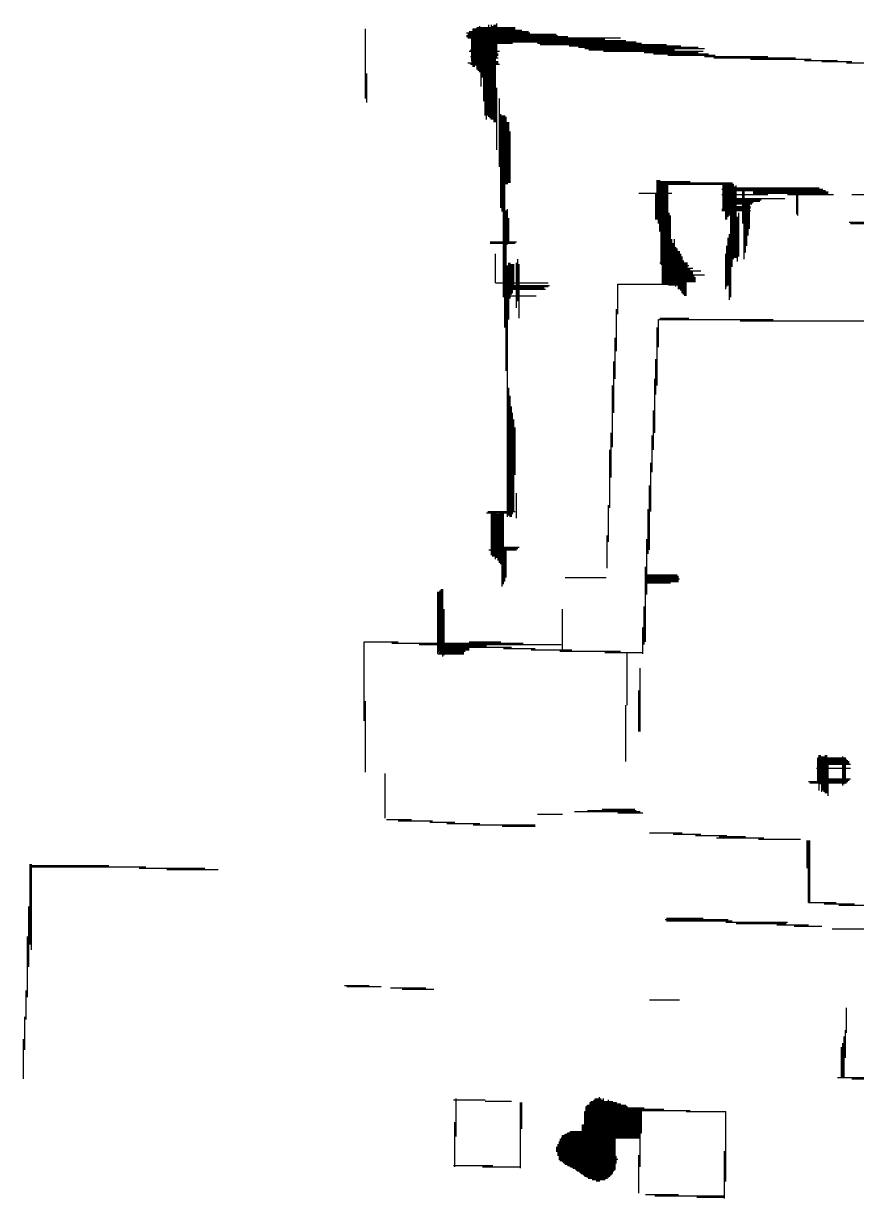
# Model space of a CAD drawing. Extents: x -18.1 to 24.4, y -13.4 to 16.4.
# Drawn here: x -3.52 to 2.81, y -3.52 to 5.41 of the extents above; entities that cross this region are included whole.
import ezdxf

# ---------------------------------------------------------------- set-up
doc = ezdxf.new("R2010")
doc.units = 0
doc.layers.add('1-0_REZ', color=7, linetype='CONTINUOUS')

msp = doc.modelspace()

# ---------------------------------------------------------------- linework, layer by layer
at = {"layer": '1-0_REZ'}
for p, q in [((-0.92, 4.84), (-0.92, 5.37)), ((-0.1, 5.37), (0.22, 5.37)), ((-0.1, 5.08), (-0.1, 5.37)), ((-0.1, 5.36), (0.27, 5.36)), ((-0.09, 5.08), (-0.09, 5.36)), ((-0.07, 5.38), (0.22, 5.38)), ((-0.07, 5.06), (-0.07, 5.38)), ((-0.06, 5.05), (-0.06, 5.36)), ((-0.05, 5.04), (-0.05, 5.39)), ((0, 4.68), (0, 5.37)), ((0.01, 4.71), (0.01, 5.37)), ((0.02, 4.7), (0.02, 5.4)), ((0.03, 4.69), (0.03, 5.38)), ((0.04, 4.68), (0.04, 5.4)), ((0.05, 4.68), (0.05, 5.39)), ((0.06, 4.66), (0.06, 5.4)), ((0.07, 4.66), (0.07, 5.4)), ((0.08, 5.16), (0.08, 5.41)), ((-0.15, 5.34), (0.33, 5.34)), ((-0.15, 5.32), (0.54, 5.32)), ((-0.15, 5.31), (0.62, 5.31)), ((-0.14, 5.33), (0.53, 5.33)), ((-0.14, 5.3), (1.02, 5.3)), ((-0.13, 5.35), (0.32, 5.35)), ((-0.11, 5.12), (-0.11, 5.35)), ((-0.11, 5.29), (0.9, 5.29)), ((-0.08, 5.09), (-0.08, 5.35)), ((-0.07, 5.28), (1.06, 5.28)), ((-0.06, 5.27), (1.14, 5.27)), ((-0.04, 4.93), (-0.04, 5.35)), ((-0.03, 5), (-0.03, 5.35)), ((-0.02, 4.82), (-0.02, 5.35)), ((-0.01, 4.71), (-0.01, 5.34)), ((-0.13, 5.2), (0.1, 5.2)), ((-0.12, 5.21), (0.08, 5.21)), ((-0.11, 5.19), (0.08, 5.19)), ((-0.11, 5.18), (0.09, 5.18)), ((-0.06, 5.26), (0.2, 5.26)), ((0.39, 5.26), (1.18, 5.26)), ((0.41, 5.25), (1.37, 5.25)), ((0.63, 5.24), (1.48, 5.24)), ((0.7, 5.23), (1.61, 5.23)), ((0.75, 5.22), (1.66, 5.22)), ((0.78, 5.21), (1.43, 5.21)), ((0.89, 5.2), (1.65, 5.2)), ((1.2, 5.19), (1.61, 5.19)), ((1.27, 5.18), (1.69, 5.18)), ((-0.14, 5.11), (0.09, 5.11)), ((-0.12, 5.16), (0.08, 5.16)), ((-0.12, 5.1), (0.1, 5.1)), ((-0.11, 5.15), (0.09, 5.15)), ((-0.11, 5.12), (0.09, 5.12)), ((-0.1, 5.17), (0.09, 5.17)), ((1.38, 5.17), (1.74, 5.17)), ((1.66, 5.16), (2.14, 5.16)), ((1.73, 5.15), (2.35, 5.15)), ((2.01, 5.14), (2.47, 5.14)), ((2.42, 5.13), (2.67, 5.13)), ((2.55, 5.12), (2.78, 5.12)), ((2.74, 5.11), (3.33, 5.11)), ((-0.91, 4.81), (-0.91, 5.03)), ((0.08, 4.45), (0.08, 4.92)), ((0.1, 4.32), (0.1, 4.84)), ((0.11, 4.01), (0.11, 4.72)), ((0.12, 3.98), (0.12, 4.71)), ((0.13, 3.33), (0.13, 4.71)), ((0.14, 3.1), (0.14, 4.71)), ((0.15, 4.19), (0.15, 4.7)), ((0.16, 4.19), (0.16, 4.66)), ((0.17, 4.2), (0.17, 4.66)), ((0.18, 4.2), (0.18, 4.59)), ((1.3, 3.92), (1.3, 4.22)), ((1.31, 3.89), (1.31, 4.22)), ((1.31, 4.21), (1.55, 4.21)), ((1.32, 3.83), (1.32, 4.22)), ((1.32, 4.2), (1.87, 4.2)), ((1.33, 3.58), (1.33, 4.21)), ((1.34, 3.43), (1.34, 4.21)), ((1.35, 3.43), (1.35, 4.21)), ((1.36, 3.43), (1.36, 4.21)), ((1.37, 3.43), (1.37, 4.21)), ((1.38, 3.43), (1.38, 4.21)), ((1.8, 4), (1.8, 4.2)), ((1.81, 4), (1.81, 4.2)), ((1.82, 3.92), (1.82, 4.2)), ((1.83, 3.92), (1.83, 4.2)), ((1.84, 3.94), (1.84, 4.2)), ((1.85, 3.95), (1.85, 4.2)), ((1.86, 3.33), (1.86, 4.2)), ((1.87, 3.56), (1.87, 4.2)), ((1.16, 4.12), (1.41, 4.12)), ((1.29, 3.92), (1.29, 4.12)), ((1.33, 4.19), (1.88, 4.19)), ((1.79, 4.15), (2.56, 4.15)), ((1.79, 4.11), (2.14, 4.11)), ((1.8, 4.14), (2.58, 4.14)), ((1.82, 4.16), (2.53, 4.16)), ((1.88, 3.62), (1.88, 4.19)), ((1.89, 3.63), (1.89, 4.17)), ((1.9, 3.63), (1.9, 4.18)), ((1.95, 3.89), (1.95, 4.15)), ((1.96, 3.62), (1.96, 4.15)), ((2.03, 4.13), (2.6, 4.13)), ((2.03, 4.12), (2.6, 4.12)), ((2.29, 4.11), (2.64, 4.11)), ((2.36, 3.96), (2.36, 4.16)), ((2.37, 3.95), (2.37, 4.15)), ((2.78, 4.11), (3.08, 4.11)), ((1.8, 4.08), (2.27, 4.08)), ((1.8, 4.02), (2.01, 4.02)), ((1.81, 4.04), (2.02, 4.04)), ((1.82, 4.07), (2.09, 4.07)), ((1.83, 4.05), (2.03, 4.05)), ((1.84, 4.06), (2.08, 4.06)), ((1.97, 3.67), (1.97, 4.07)), ((1.98, 3.72), (1.98, 4.07)), ((1.99, 3.8), (1.99, 4.05)), ((2, 3.85), (2, 4.06)), ((0.15, 2.77), (0.15, 3.99)), ((0.16, 3.73), (0.16, 4)), ((0.17, 3.74), (0.17, 3.93)), ((1.39, 3.42), (1.39, 3.97)), ((1.4, 3.42), (1.4, 3.95)), ((1.79, 4), (2, 4)), ((1.79, 3.99), (2.01, 3.99)), ((1.8, 4.01), (2.01, 4.01)), ((1.91, 3.6), (1.91, 3.94)), ((1.92, 3.64), (1.92, 3.97)), ((2.76, 3.9), (3.08, 3.9)), ((2.77, 3.89), (3.08, 3.89)), ((1.41, 3.42), (1.41, 3.77)), ((1.43, 3.42), (1.43, 3.77)), ((1.84, 3.42), (1.84, 3.78)), ((1.85, 3.31), (1.85, 3.81)), ((0.03, 3.75), (0.23, 3.75)), ((0.03, 3.74), (0.22, 3.74)), ((1.42, 3.42), (1.42, 3.74)), ((1.44, 3.41), (1.44, 3.71)), ((1.45, 3.42), (1.45, 3.7)), ((1.46, 3.39), (1.46, 3.68)), ((1.47, 3.39), (1.47, 3.68)), ((1.83, 3.41), (1.83, 3.72)), ((0.07, 3.44), (0.07, 3.66)), ((0.17, 3.16), (0.17, 3.59)), ((0.18, 3.32), (0.18, 3.59)), ((0.19, 3.35), (0.19, 3.58)), ((0.2, 3.36), (0.2, 3.58)), ((0.21, 3.39), (0.21, 3.58)), ((0.23, 3.25), (0.23, 3.59)), ((0.24, 3.3), (0.24, 3.62)), ((0.25, 3.17), (0.25, 3.58)), ((1.32, 3.59), (1.53, 3.59)), ((1.33, 3.58), (1.53, 3.58)), ((1.48, 3.38), (1.48, 3.66)), ((1.49, 3.36), (1.49, 3.64)), ((1.5, 3.35), (1.5, 3.61)), ((1.51, 3.34), (1.51, 3.59)), ((1.82, 3.39), (1.82, 3.66)), ((0.16, 1.66), (0.16, 3.57)), ((1.34, 3.57), (1.54, 3.57)), ((1.34, 3.56), (1.53, 3.56)), ((1.35, 3.55), (1.57, 3.55)), ((1.36, 3.54), (1.55, 3.54)), ((1.36, 3.53), (1.63, 3.53)), ((1.36, 3.52), (1.57, 3.52)), ((1.38, 3.51), (1.57, 3.51)), ((1.38, 3.5), (1.66, 3.5)), ((1.38, 3.49), (1.58, 3.49)), ((1.52, 3.34), (1.52, 3.57)), ((0.07, 3.44), (0.47, 3.44)), ((0.14, 3.42), (0.48, 3.42)), ((0.14, 3.41), (0.47, 3.41)), ((0.14, 3.4), (0.44, 3.4)), ((1, 3.43), (1.5, 3.43)), ((1, 3.2), (1, 3.43)), ((1.39, 3.48), (1.59, 3.48)), ((1.39, 3.47), (1.59, 3.47)), ((1.4, 3.46), (1.59, 3.46)), ((1.4, 3.45), (1.59, 3.45)), ((0.13, 3.34), (0.38, 3.34)), ((0.14, 3.39), (0.45, 3.39)), ((0.99, 2.92), (0.99, 3.24)), ((1.31, 3.16), (2.18, 3.16)), ((1.31, 2.95), (1.31, 3.16)), ((1.32, 3.17), (1.54, 3.17)), ((1.93, 3.15), (4.32, 3.15)), ((1.3, 2.66), (1.3, 3.1)), ((0.98, 2.71), (0.98, 3.02)), ((1.29, 2.59), (1.29, 2.86)), ((0.97, 2.45), (0.97, 2.84)), ((1.28, 2.3), (1.28, 2.71)), ((0.17, 1.67), (0.17, 2.64)), ((0.96, 2.19), (0.96, 2.66)), ((0.18, 1.66), (0.18, 2.58)), ((0.19, 1.66), (0.19, 2.5)), ((0.2, 1.68), (0.2, 2.45)), ((1.27, 2.17), (1.27, 2.47)), ((0.21, 1.7), (0.21, 2.4)), ((0.22, 1.98), (0.22, 2.34)), ((0.95, 1.96), (0.95, 2.3)), ((1.26, 2), (1.26, 2.28)), ((0.94, 1.73), (0.94, 2.17)), ((1.25, 1.7), (1.25, 2.07)), ((1.24, 1.41), (1.24, 1.9)), ((0.23, 1.65), (0.23, 1.84)), ((0.01, 1.7), (0.22, 1.7)), ((0.04, 1.37), (0.04, 1.7)), ((0.05, 1.36), (0.05, 1.7)), ((0.06, 1.36), (0.06, 1.7)), ((0.1, 1.31), (0.1, 1.7)), ((0.11, 1.3), (0.11, 1.7)), ((0.12, 1.13), (0.12, 1.7)), ((0.13, 1.15), (0.13, 1.7)), ((0.93, 1.47), (0.93, 1.75)), ((1.23, 1.38), (1.23, 1.72)), ((0, 1.69), (0.2, 1.69)), ((0.07, 1.34), (0.07, 1.69)), ((0.08, 1.35), (0.08, 1.69)), ((0.09, 1.33), (0.09, 1.68)), ((0.92, 1.27), (0.92, 1.52)), ((0.04, 1.43), (0.25, 1.43)), ((0.15, 1.2), (0.15, 1.43)), ((1.22, 1.07), (1.22, 1.49)), ((0.02, 1.41), (0.23, 1.41)), ((0.05, 1.42), (0.24, 1.42)), ((0.14, 1.17), (0.14, 1.42)), ((1.21, 0.71), (1.21, 1.28)), ((0.6, 1.2), (0.91, 1.2)), ((1.21, 1.22), (1.45, 1.22)), ((1.21, 1.21), (1.46, 1.21)), ((1.21, 1.2), (1.46, 1.2)), ((1.21, 1.19), (1.47, 1.19)), ((1.21, 1.18), (1.46, 1.18)), ((1.21, 1.17), (1.46, 1.17)), ((-0.37, 0.62), (-0.37, 1.09)), ((-0.36, 0.63), (-0.36, 1.09)), ((-0.35, 0.64), (-0.35, 1.1)), ((-0.34, 0.65), (-0.34, 1.11)), ((-0.33, 0.6), (-0.33, 1.11)), ((1.21, 1.16), (1.4, 1.16)), ((-0.32, 0.61), (-0.32, 0.96)), ((0.58, 0.64), (0.58, 0.96)), ((1.2, 0.69), (1.2, 0.98)), ((1.19, 0.62), (1.19, 0.82)), ((-0.93, 0.71), (-0.67, 0.71)), ((-0.93, 0.11), (-0.93, 0.71)), ((-0.72, 0.7), (0.28, 0.7)), ((-0.51, 0.69), (0.57, 0.69)), ((-0.36, 0.67), (0.19, 0.67)), ((-0.36, 0.63), (-0.17, 0.63)), ((-0.35, 0.68), (0, 0.68)), ((-0.35, 0.65), (-0.13, 0.65)), ((-0.35, 0.64), (-0.16, 0.64)), ((-0.34, 0.66), (-0.13, 0.66)), ((-0.13, 0.71), (0.11, 0.71)), ((0.13, 0.66), (0.37, 0.66)), ((0.34, 0.65), (0.65, 0.65)), ((0.56, 0.64), (1.02, 0.64)), ((0.9, 0.63), (1.19, 0.63)), ((1.07, 0.23), (1.07, 0.63)), ((-0.37, 0.62), (-0.17, 0.62)), ((1.17, 0.03), (1.17, 0.51)), ((1.16, 0.03), (1.16, 0.34)), ((-0.92, -0.28), (-0.92, 0.26)), ((1.06, -0.2), (1.06, 0.23)), ((2.52, -0.17), (2.73, -0.17)), ((2.52, -0.36), (2.52, -0.17)), ((2.53, -0.42), (2.53, -0.15)), ((2.54, -0.37), (2.54, -0.15)), ((2.55, -0.43), (2.55, -0.16)), ((2.56, -0.42), (2.56, -0.16)), ((2.57, -0.43), (2.57, -0.16)), ((2.58, -0.44), (2.58, -0.15)), ((2.59, -0.44), (2.59, -0.15)), ((2.6, -0.46), (2.6, -0.17)), ((2.71, -0.38), (2.71, -0.16)), ((2.72, -0.37), (2.72, -0.17)), ((2.73, -0.36), (2.73, -0.17)), ((2.51, -0.25), (2.77, -0.25)), ((2.52, -0.18), (2.74, -0.18)), ((2.52, -0.19), (2.75, -0.19)), ((2.52, -0.2), (2.76, -0.2)), ((2.52, -0.21), (2.76, -0.21)), ((2.52, -0.22), (2.77, -0.22)), ((-0.77, -0.63), (-0.77, -0.29)), ((2.45, -0.35), (2.75, -0.35)), ((2.52, -0.33), (2.77, -0.33)), ((2.52, -0.34), (2.76, -0.34)), ((2.46, -0.36), (2.74, -0.36)), ((0.39, -0.6), (0.58, -0.6)), ((0.67, -0.58), (1.17, -0.58)), ((0.77, -0.57), (1.14, -0.57)), ((0.88, -0.56), (1.13, -0.56)), ((1, -0.59), (1.19, -0.59)), ((-0.76, -0.64), (-0.57, -0.64)), ((-0.67, -0.65), (-0.41, -0.65)), ((-0.43, -0.66), (-0.24, -0.66)), ((-0.3, -0.67), (-0.05, -0.67)), ((-0.1, -0.68), (0.37, -0.68)), ((0.12, -0.69), (0.37, -0.69)), ((1.24, -0.74), (1.49, -0.74)), ((1.42, -0.75), (1.63, -0.75)), ((1.59, -0.76), (1.83, -0.76)), ((1.75, -0.78), (2.11, -0.78)), ((1.77, -0.77), (1.97, -0.77)), ((2.07, -0.79), (2.39, -0.79)), ((2.44, -1.01), (2.44, -0.8)), ((2.45, -1.27), (2.45, -0.8)), ((2.46, -1.27), (2.46, -0.8)), ((-3.47, -1.59), (-3.47, -0.98)), ((-3.46, -1.63), (-3.46, -0.98)), ((-3.46, -0.99), (-2.87, -0.99)), ((-3.46, -1), (-2.59, -1)), ((-2.64, -1.01), (-2.14, -1.01)), ((-2.43, -1.02), (-2.04, -1.02)), ((-3.48, -1.76), (-3.48, -1.3)), ((2.45, -1.27), (2.66, -1.27)), ((2.57, -1.28), (2.8, -1.28)), ((2.68, -1.29), (3.04, -1.29)), ((1.36, -1.4), (1.84, -1.4)), ((1.37, -1.39), (1.65, -1.39)), ((1.37, -1.41), (1.87, -1.41)), ((1.82, -1.42), (2.29, -1.42)), ((1.9, -1.43), (2.28, -1.43)), ((2.21, -1.44), (2.45, -1.44)), ((2.34, -1.45), (2.55, -1.45)), ((2.63, -1.47), (3.07, -1.47)), ((-3.49, -1.99), (-3.49, -1.53)), ((-3.5, -2.16), (-3.5, -1.94)), ((-1.08, -1.9), (-0.89, -1.9)), ((-1.06, -1.91), (-0.8, -1.91)), ((-0.73, -1.92), (-0.46, -1.92)), ((-0.64, -1.93), (-0.4, -1.93)), ((1.24, -2.01), (1.47, -2.01)), ((-3.51, -2.39), (-3.51, -2.14)), ((2.74, -2.26), (2.74, -2.07)), ((-3.52, -2.61), (-3.52, -2.31)), ((2.72, -2.6), (2.72, -2.29)), ((2.73, -2.45), (2.73, -2.24)), ((2.7, -2.6), (2.7, -2.37)), ((2.71, -2.6), (2.71, -2.34)), ((2.67, -2.6), (3.05, -2.6)), ((2.78, -2.61), (3.22, -2.61)), ((-0.23, -3.05), (-0.23, -2.76)), ((0.83, -3.38), (0.83, -2.76)), ((0.84, -3.39), (0.84, -2.76)), ((0.85, -3.39), (0.85, -2.76)), ((0.86, -3.39), (0.86, -2.75)), ((0.87, -3.38), (0.87, -2.76)), ((0.89, -3.38), (0.89, -2.76)), ((-0.25, -2.77), (-0.01, -2.77)), ((-0.01, -2.78), (0.19, -2.78)), ((0.26, -3.29), (0.26, -2.79)), ((0.27, -2.99), (0.27, -2.79)), ((0.76, -2.82), (1.07, -2.82)), ((0.76, -3.35), (0.76, -2.82)), ((0.76, -2.83), (1.2, -2.83)), ((0.76, -2.84), (1.35, -2.84)), ((0.76, -2.85), (1.55, -2.85)), ((0.77, -2.81), (1.06, -2.81)), ((0.77, -3.36), (0.77, -2.81)), ((0.78, -3.37), (0.78, -2.81)), ((0.79, -2.79), (0.99, -2.79)), ((0.79, -3.37), (0.79, -2.79)), ((0.79, -2.8), (1.02, -2.8)), ((0.8, -3.37), (0.8, -2.78)), ((0.81, -3.38), (0.81, -2.78)), ((0.82, -3.38), (0.82, -2.77)), ((0.88, -3.38), (0.88, -2.77)), ((0.9, -3.38), (0.9, -2.78)), ((0.91, -3.37), (0.91, -2.78)), ((0.92, -3.37), (0.92, -2.78)), ((0.93, -3.36), (0.93, -2.77)), ((0.94, -3.35), (0.94, -2.78)), ((0.95, -3.34), (0.95, -2.78)), ((0.96, -3.33), (0.96, -2.78)), ((0.97, -3.31), (0.97, -2.79)), ((0.98, -3.3), (0.98, -2.79)), ((0.99, -3.06), (0.99, -2.79)), ((1, -3.06), (1, -2.8)), ((1.01, -3.06), (1.01, -2.8)), ((1.02, -3.06), (1.02, -2.8)), ((1.03, -3.06), (1.03, -2.81)), ((1.04, -3.06), (1.04, -2.81)), ((1.05, -3.05), (1.05, -2.81)), ((1.06, -3.05), (1.06, -2.81)), ((1.07, -3.04), (1.07, -2.82)), ((1.08, -3.02), (1.08, -2.83)), ((1.17, -3.28), (1.17, -2.84)), ((1.18, -3.02), (1.18, -2.83)), ((-0.24, -3.28), (-0.24, -2.94)), ((0.75, -2.86), (1.18, -2.86)), ((0.75, -3.35), (0.75, -2.86)), ((0.75, -2.87), (1.18, -2.87)), ((0.75, -2.88), (1.18, -2.88)), ((0.75, -2.89), (1.18, -2.89)), ((0.75, -2.9), (1.18, -2.9)), ((0.75, -2.91), (1.18, -2.91)), ((0.75, -2.92), (1.18, -2.92)), ((0.75, -2.93), (1.18, -2.93)), ((0.75, -2.94), (1.18, -2.94)), ((1.52, -2.86), (1.82, -2.86)), ((1.82, -3.39), (1.82, -2.86)), ((0.6, -3.03), (1.17, -3.03)), ((0.6, -3.26), (0.6, -3.03)), ((0.61, -3.26), (0.61, -3.03)), ((0.62, -3.02), (1.18, -3.02)), ((0.62, -3.27), (0.62, -3.02)), ((0.63, -3.27), (0.63, -3.02)), ((0.64, -3.01), (1.18, -3.01)), ((0.64, -3.28), (0.64, -3.01)), ((0.65, -3.28), (0.65, -3.01)), ((0.66, -3.29), (0.66, -3.01)), ((0.67, -3.29), (0.67, -3.01)), ((0.68, -3.3), (0.68, -3.01)), ((0.69, -3.31), (0.69, -3.01)), ((0.7, -3.31), (0.7, -3.02)), ((0.71, -3.32), (0.71, -3.01)), ((0.72, -3.33), (0.72, -3.02)), ((0.73, -2.96), (1.18, -2.96)), ((0.73, -3.33), (0.73, -2.96)), ((0.73, -2.97), (1.18, -2.97)), ((0.73, -2.98), (1.18, -2.98)), ((0.74, -3.34), (0.74, -2.98)), ((0.74, -2.99), (1.18, -2.99)), ((0.75, -2.95), (1.18, -2.95)), ((0.76, -3), (1.18, -3)), ((0.54, -3.11), (0.89, -3.11)), ((0.54, -3.12), (0.89, -3.12)), ((0.55, -3.09), (0.92, -3.09)), ((0.55, -3.1), (0.91, -3.1)), ((0.56, -3.07), (0.9, -3.07)), ((0.56, -3.08), (0.91, -3.08)), ((0.57, -3.06), (1.17, -3.06)), ((0.58, -3.04), (1.17, -3.04)), ((0.58, -3.24), (0.58, -3.04)), ((0.58, -3.05), (1.17, -3.05)), ((0.59, -3.25), (0.59, -3.04)), ((0.53, -3.13), (0.9, -3.13)), ((0.53, -3.14), (0.92, -3.14)), ((0.53, -3.15), (0.93, -3.15)), ((0.53, -3.16), (0.95, -3.16)), ((0.54, -3.17), (0.96, -3.17)), ((0.54, -3.18), (0.97, -3.18)), ((0.54, -3.19), (0.98, -3.19)), ((0.55, -3.2), (0.99, -3.2)), ((0.55, -3.21), (0.99, -3.21)), ((1.16, -3.48), (1.16, -3.19)), ((1.81, -3.52), (1.81, -3.16)), ((-0.25, -3.27), (0.05, -3.27)), ((-0.03, -3.28), (0.26, -3.28)), ((0.55, -3.22), (1, -3.22)), ((0.56, -3.23), (0.99, -3.23)), ((0.58, -3.24), (0.99, -3.24)), ((0.59, -3.25), (0.99, -3.25)), ((0.6, -3.26), (0.98, -3.26)), ((0.62, -3.27), (0.98, -3.27)), ((0.64, -3.28), (0.98, -3.28)), ((0.66, -3.29), (0.98, -3.29)), ((0.68, -3.3), (0.98, -3.3)), ((0.69, -3.31), (0.97, -3.31)), ((0.71, -3.32), (0.96, -3.32)), ((0.72, -3.33), (0.96, -3.33)), ((0.74, -3.34), (0.95, -3.34)), ((0.75, -3.35), (0.94, -3.35)), ((1.21, -3.49), (1.46, -3.49)), ((1.28, -3.5), (1.81, -3.5)), ((1.6, -3.51), (1.81, -3.51))]:
    msp.add_line(p, q, dxfattribs=at)

doc.saveas('drawing.dxf')
